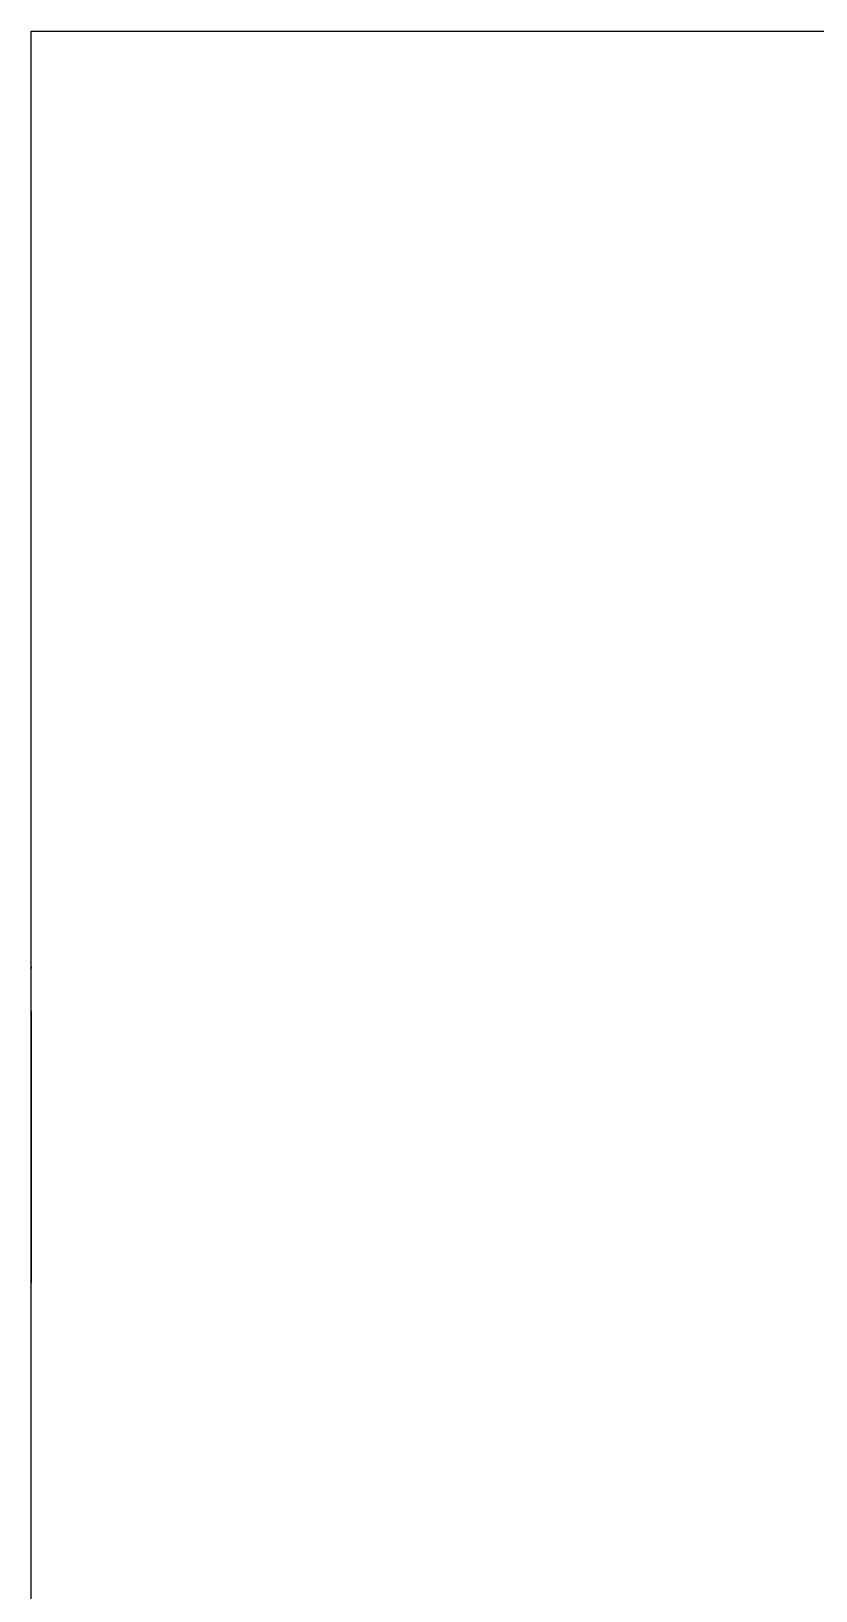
# Model space of a CAD drawing. Header units: inches. Extents: x 45 to 557, y 129 to 755.
# Drawn here: x 264.9 to 318.2, y 579.3 to 685.3 of the extents above; entities that cross this region are included whole.
import ezdxf

# ---------------------------------------------------------------- set-up
doc = ezdxf.new("R2010")
doc.units = ezdxf.units.IN
doc.header["$MEASUREMENT"] = 0
doc.layers.add('Brain', color=7, linetype='Continuous')

msp = doc.modelspace()

# ---------------------------------------------------------------- linework, layer by layer
at = {"layer": 'Brain', "color": 7, "lineweight": 25, "true_color": 0xffffff}
for points in [[(264.9, 685.3), (491.7, 685.3)], [(264.9, 345.2), (264.9, 685.3)], [(264.9, 621.7), (264.9, 621.6)], [(264.9, 621.6), (264.9, 621.6)], [(264.9, 597.1), (264.9, 621.6)], [(264.9, 597.3), (264.9, 621.6)], [(264.9, 621.6), (264.9, 621.6)], [(264.9, 618.1), (264.9, 618.2), (264.9, 618.3), (264.9, 618.4), (264.9, 618.5), (264.9, 618.6)], [(264.9, 618.6), (264.9, 618.6), (264.9, 618.5)], [(264.9, 618.5), (264.9, 618.5), (264.9, 618.6)], [(264.9, 618.6), (264.9, 618.6), (264.9, 618.5), (264.9, 618.4), (264.9, 618.3), (264.9, 618.2), (264.9, 618.1)], [(264.9, 617.9), (264.9, 618.1)], [(264.9, 618.1), (264.9, 617.8)], [(264.9, 615.6), (264.9, 617.9)], [(264.9, 617.8), (264.9, 615.6)], [(264.9, 615.6), (264.9, 615.8)], [(264.9, 615.7), (264.9, 615.6)], [(264.9, 615.6), (264.9, 615.5), (264.9, 615.4), (264.9, 615.3), (264.9, 615.2)], [(264.9, 615.2), (264.9, 615.2), (264.9, 615.3), (264.9, 615.4), (264.9, 615.5)], [(264.9, 612.8), (264.9, 613.1), (264.9, 613.4), (264.9, 613.7), (264.9, 614.1), (264.9, 614.4), (264.9, 614.6), (264.9, 614.9), (264.9, 615.2)], [(264.9, 615.2), (264.9, 614.9), (264.9, 614.6), (264.9, 614.4), (264.9, 614.1), (264.9, 613.7), (264.9, 613.4), (264.9, 613.1), (264.9, 612.8)], [(264.9, 612.5), (264.9, 612.6), (264.9, 612.7), (264.9, 612.8)], [(264.9, 612.8), (264.9, 612.7), (264.9, 612.6), (264.9, 612.5)], [(264.9, 611.8), (264.9, 611.9), (264.9, 612), (264.9, 612.1), (264.9, 612.2), (264.9, 612.4), (264.9, 612.5)], [(264.9, 612.5), (264.9, 612.5), (264.9, 612.4), (264.9, 612.2), (264.9, 612.1), (264.9, 612), (264.9, 611.9), (264.9, 611.8)], [(264.9, 607.1), (264.9, 611.8)], [(264.9, 611.8), (264.9, 611.8)], [(264.9, 611.8), (264.9, 611.8)], [(264.9, 611.8), (264.9, 607.1)], [(264.9, 606.3), (264.9, 606.4), (264.9, 606.5), (264.9, 606.6), (264.9, 606.8), (264.9, 606.9), (264.9, 607), (264.9, 607.1)], [(264.9, 607.1), (264.9, 607.1)], [(264.9, 607.1), (264.9, 607.1)], [(264.9, 607.1), (264.9, 607), (264.9, 606.9), (264.9, 606.8), (264.9, 606.6), (264.9, 606.5), (264.9, 606.4), (264.9, 606.3)], [(264.9, 606.3), (264.9, 606.3), (264.9, 606.2), (264.9, 606.1)], [(264.9, 606.1), (264.9, 606.1), (264.9, 606.2), (264.9, 606.3)], [(264.9, 606.1), (264.9, 605.8), (264.9, 605.5), (264.9, 605.1), (264.9, 604.8), (264.9, 604.5), (264.9, 604.2), (264.9, 604), (264.9, 603.7)], [(264.9, 603.7), (264.9, 604), (264.9, 604.2), (264.9, 604.5), (264.9, 604.8), (264.9, 605.1), (264.9, 605.5), (264.9, 605.8), (264.9, 606.1)], [(264.9, 603.7), (264.9, 603.6), (264.9, 603.5), (264.9, 603.4)], [(264.9, 603.4), (264.9, 603.4), (264.9, 603.5), (264.9, 603.6), (264.9, 603.7)], [(264.9, 603.1), (264.9, 603.2)], [(264.9, 603.2), (264.9, 600.9)], [(264.9, 600.9), (264.9, 603.2)], [(264.9, 603.2), (264.9, 603.1)], [(264.9, 600.9), (264.9, 600.8)], [(264.9, 600.8), (264.9, 600.9)], [(264.9, 600.8), (264.9, 600.7), (264.9, 600.6), (264.9, 600.5), (264.9, 600.4), (264.9, 600.3)], [(264.9, 600.3), (264.9, 600.3), (264.9, 600.4), (264.9, 600.5), (264.9, 600.6), (264.9, 600.7), (264.9, 600.8)], [(264.9, 600.3), (264.9, 600.3)], [(264.9, 600.3), (264.9, 600.3)], [(264.9, 597.1), (264.9, 597.1), (264.9, 597.2), (264.9, 597.3)], [(264.9, 597.1), (264.9, 597.1)], [(264.9, 597.1), (264.9, 597.1)]]:
    msp.add_lwpolyline(points, dxfattribs=at)
for points, knots in [([(264.9, 618.5), (264.9, 618.5), (264.9, 618.6), (264.9, 618.6), (264.9, 618.6), (264.9, 618.7), (264.9, 618.7), (264.9, 618.7), (264.9, 618.6), (264.9, 618.6), (264.9, 618.6), (264.9, 618.5), (264.9, 618.5)], [0, 0, 0, 0, 1, 1, 1, 2, 2, 2, 3, 3, 3, 4, 4, 4, 4]), ([(264.9, 615.8), (264.9, 615.8), (264.9, 615.9), (264.9, 615.9), (264.9, 615.9), (264.9, 615.8), (264.9, 615.8), (264.9, 615.8), (264.9, 615.7), (264.9, 615.7), (264.9, 615.7), (264.9, 615.6), (264.9, 615.6)], [0, 0, 0, 0, 1, 1, 1, 2, 2, 2, 3, 3, 3, 4, 4, 4, 4]), ([(264.9, 615.5), (264.9, 615.5), (264.9, 615.6), (264.9, 615.6), (264.9, 615.6), (264.9, 615.7), (264.9, 615.7), (264.9, 615.7), (264.9, 615.8), (264.9, 615.8), (264.9, 615.8), (264.9, 615.7), (264.9, 615.7)], [0, 0, 0, 0, 1, 1, 1, 2, 2, 2, 3, 3, 3, 4, 4, 4, 4]), ([(264.9, 603.4), (264.9, 603.4), (264.9, 603.3), (264.9, 603.3), (264.9, 603.3), (264.9, 603.2), (264.9, 603.2), (264.9, 603.2), (264.9, 603.1), (264.9, 603.1), (264.9, 603.1), (264.9, 603), (264.9, 603), (264.9, 603), (264.9, 603.1), (264.9, 603.1)], [0, 0, 0, 0, 1, 1, 1, 2, 2, 2, 3, 3, 3, 4, 4, 4, 5, 5, 5, 5]), ([(264.9, 603.1), (264.9, 603.1), (264.9, 603.1), (264.9, 603.1), (264.9, 603.1), (264.9, 603), (264.9, 603), (264.9, 603), (264.9, 603.1), (264.9, 603.1), (264.9, 603.1), (264.9, 603.2), (264.9, 603.2), (264.9, 603.2), (264.9, 603.3), (264.9, 603.3), (264.9, 603.3), (264.9, 603.4), (264.9, 603.4)], [0, 0, 0, 0, 1, 1, 1, 2, 2, 2, 3, 3, 3, 4, 4, 4, 5, 5, 5, 6, 6, 6, 6]), ([(264.9, 600.3), (264.9, 600.3), (264.9, 600.3), (264.9, 600.3), (264.9, 600.3), (264.9, 600.2), (264.9, 600.2), (264.9, 600.2), (264.9, 600.3), (264.9, 600.3)], [0, 0, 0, 0, 1, 1, 1, 2, 2, 2, 3, 3, 3, 3])]:
    msp.add_open_spline(points, degree=3, knots=knots, dxfattribs=at)

doc.saveas('drawing.dxf')
